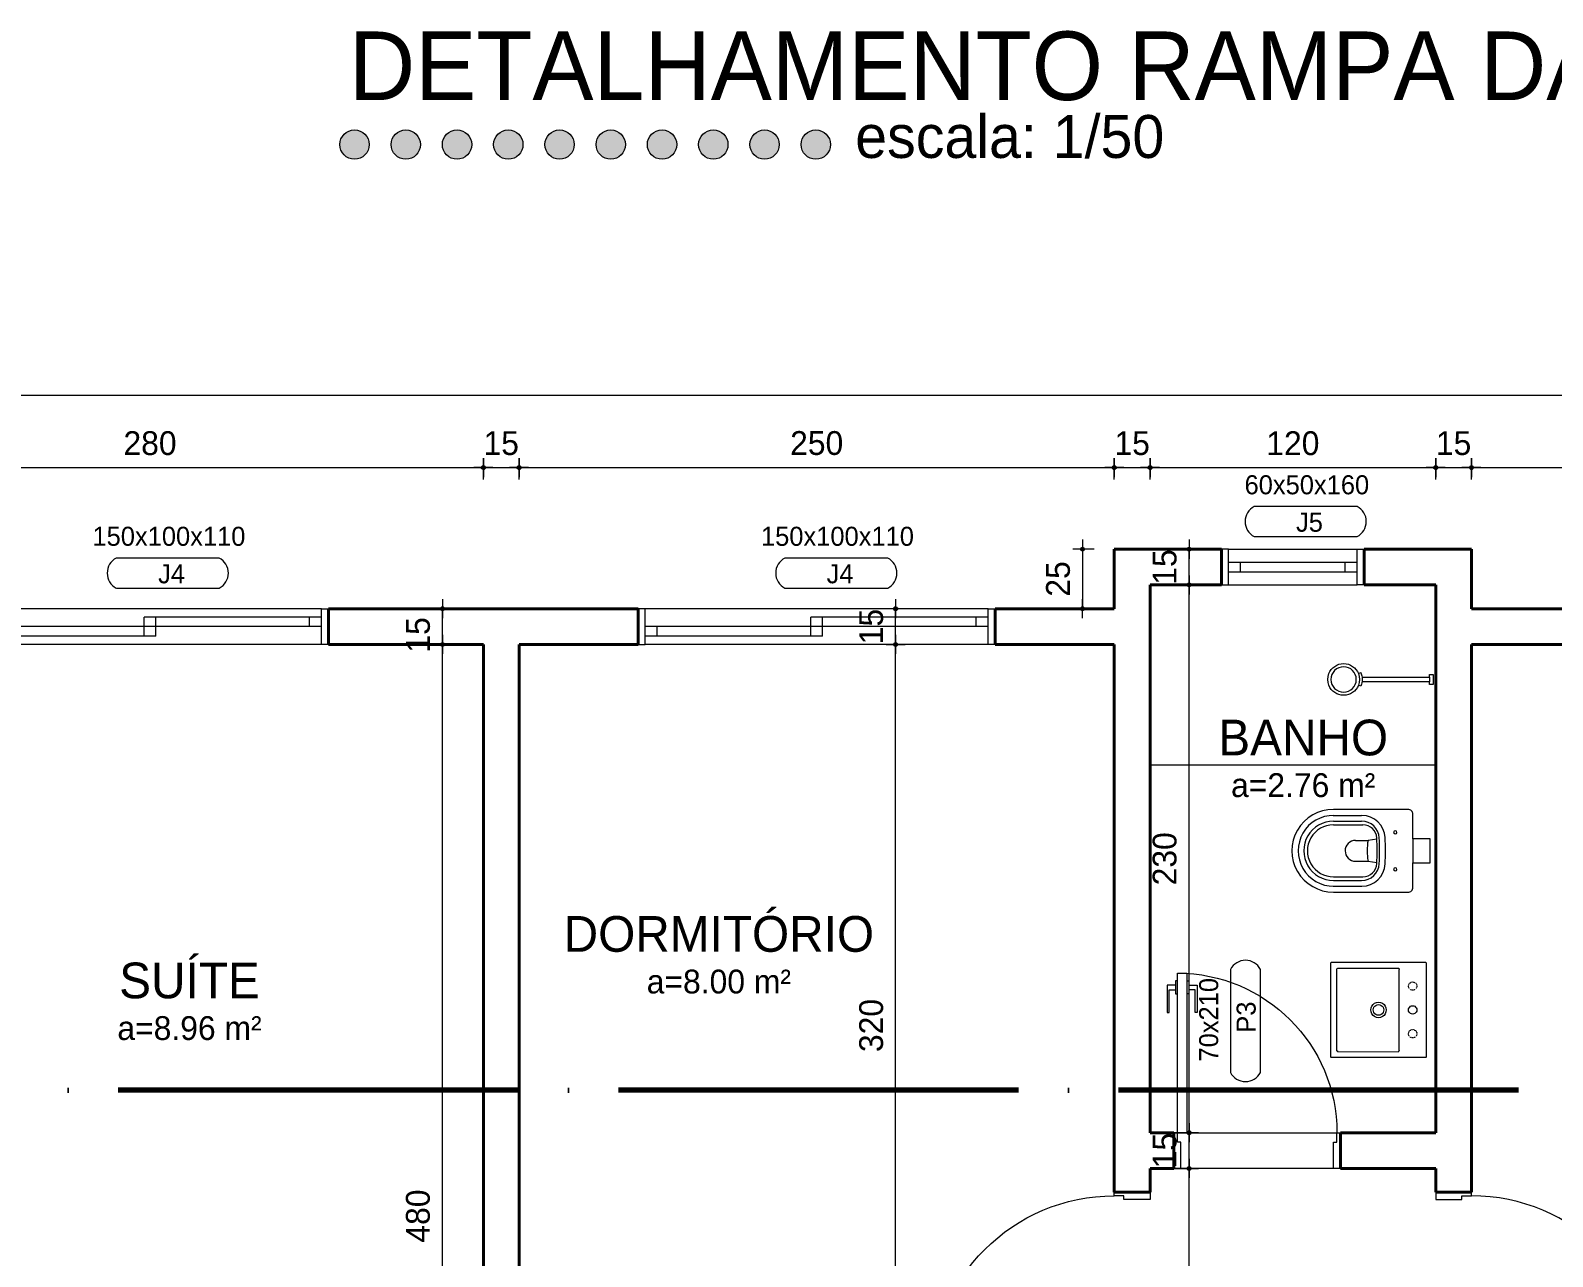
# Model space of a CAD drawing. Header units: millimetres. Extents: x 13204 to 24802, y 21209 to 40694.
# Drawn here: x 19077 to 19717, y 36949 to 37464 of the extents above; entities that cross this region are included whole.
import ezdxf
from ezdxf.enums import TextEntityAlignment as Align

# ---------------------------------------------------------------- set-up
doc = ezdxf.new("R2010")
doc.units = ezdxf.units.MM
for name, pattern in [('ACAD_ISO04W100', [30, 24, -3, 0, -3]), ('CACHE', [0.24, 0.12, -0.12]), ('CONTINU', [0])]:
    doc.linetypes.add(name, pattern=pattern)
for name, color, linetype, lineweight in [('COTAS', 30, 'Continuous', 5), ('ESPECARQ', 2, 'Continuous', 20), ('ESQUADRIA', 2, 'Continuous', 20), ('Esquadrias', 2, 'Continuous', 20), ('Linha Corte', 7, 'Continuous', 70), ('Louças', 150, 'Continuous', 15), ('PAREDE', 1, 'Continuous', 40), ('Paredes', 1, 'Continuous', 40), ('PISO', 5, 'Continuous', 5), ('TEXTO', 4, 'Continuous', 5)]:
    doc.layers.add(name, color=color, linetype=linetype, lineweight=lineweight)
doc.styles.add('LANA', font='stylu.ttf')
doc.styles.add('REGUA60', font='cityb___.ttf', dxfattribs={"width": 1.4})
doc.dimstyles.new('COTA 50', dxfattribs={"dimscale": 0, "dimtxt": 10, "dimasz": 0.5, "dimexe": 1.25, "dimexo": 5, "dimgap": 5, "dimtad": 1, "dimdec": 0, "dimtxsty": 'LANA', "dimblk": 'cota', "dimcen": 2.5, "dimse2": 1, "dimclrd": 256, "dimclre": 256, "dimclrt": 256, "dimaunit": 1, "dimadec": 0, "dimazin": 0, "dimtfac": 1, "dimtdec": 0, "dimtmove": 0, "dimatfit": 3, "dimldrblk": 'DOTSMALL', "dimfxl": 5, "dimfxlon": 1, "dimtzin": 9, "dimlwd": -1, "dimlwe": -1, "dimarcsym": 0})

# ---------------------------------------------------------------- blocks, each defined once
blk = doc.blocks.new('7113117_p')
at = {"layer": 'Louças'}
blk.add_lwpolyline([(172.9, -144, 0.467984), (153.2, -124.3), (50, -124.3), (50, -50.4), (-50.4, -50.4), (-50.4, -124.3), (-153.6, -124.3, 0.441665), (-173.3, -144), (-173.3, -457.4, 1.008711), (172.9, -457.4)], format="xyb", close=True, dxfattribs=at)
at = {"layer": 'Louças', "linetype": 'CONTINU'}
blk.add_lwpolyline([(-50.4, -124.3), (50, -124.3)], dxfattribs=at)
at = {"layer": 'Louças', "color": 8, "linetype": 'CONTINU'}
for points in [[(-77.7, -190.6, 1), (-77.7, -204.4)], [(-77.7, -204.4, 1), (-77.7, -190.6)], [(77.7, -190.6, 1), (77.7, -204.4)], [(77.7, -204.4, 1), (77.7, -190.6)], [(-55.5, -240.3, 0.40075), (-148.8, -338.1)], [(55.1, -240.3, 0.027466), (-55.5, -240.3)], [(148.4, -338.1, 0.400736), (55.1, -240.3)], [(-55, -265.2, 0.398103), (-124.8, -338.9)], [(-53.8, -275.4, 0.398153), (-109.4, -334.2)], [(54.7, -265.2, 0.027933), (-55, -265.2)], [(53.4, -275.4, 0.02758), (-53.8, -275.4)], [(-43.9, -311.9, 0.088949), (43.5, -312)], [(109, -334.2, 0.398153), (53.4, -275.4)], [(124.4, -338.9, 0.398024), (54.7, -265.2)], [(-43.9, -364.6, 0.417873), (0, -408.2)], [(0, -408.2, 0.414762), (43.5, -364.6)], [(-148.8, -456.1, 1.005641), (148.4, -456.1)], [(-124.8, -457.4, 1.001107), (124.4, -457.1)], [(-109.4, -457.4, 1.001183), (109, -457.1)]]:
    blk.add_lwpolyline(points, format="xyb", dxfattribs=at)
for points in [[(-48.9, -275.2), (-43.9, -311.9)], [(-43.9, -364.6), (-43.9, -311.9)], [(43.5, -312), (48.5, -275.2)], [(43.5, -364.6), (43.5, -312)], [(-148.8, -458.5), (-148.8, -339)], [(-124.8, -457.4), (-124.8, -338.9)], [(-109.4, -457.4), (-109.4, -334.2)], [(109, -457.1), (109, -334.2)], [(124.4, -457.1), (124.4, -338.9)], [(148.4, -458.5), (148.4, -339)]]:
    blk.add_lwpolyline(points, dxfattribs=at)
blk = doc.blocks.new('Chu002')
at = {"layer": 'Louças'}
blk.add_line((-15, 23.1), (15, 23.1), dxfattribs=at)
blk.add_lwpolyline([(36.5, 657.1, 0.189243), (-36.5, 657.1, 0.681742), (-36.5, 470.9), (-43.2, 455.2, 0.063779), (-15, 447.8), (-15, 23.1), (-32, 23.1), (-32, 0), (32, 0), (32, 23.1), (15, 23.1), (15, 447.9, 0.063667), (43.1, 455.4), (36.5, 470.9, 0.681742)], format="xyb", close=True, dxfattribs=at)
blk.add_circle((0, 564), 80, dxfattribs=at)
for centre, radius, start, end in [((0, 564), 100, 248.5678, 291.4322), ((-0.3, 561.7), 114.8, 262.63886, 277.65289)]:
    blk.add_arc(centre, radius, start, end, dxfattribs=at)
blk = doc.blocks.new('7408317_p')
at = {"layer": 'Louças'}
blk.add_lwpolyline([(200, 198.7), (198.2, 200.5), (-198.3, 200.5), (-200, 198.7), (-200, -197.7), (-198.3, -199.5), (198.2, -199.5), (200, -197.7)], close=True, dxfattribs=at)
at = {"layer": 'Louças', "linetype": 'CACHE'}
for points in [[(-100, 161.5, 1.00004), (-100, 126.5)], [(-100, 126.5, 1.000058), (-100, 161.5)], [(100, 161.5, 1.000022), (100, 126.5)], [(100, 126.5, 1.000056), (100, 161.5)]]:
    blk.add_lwpolyline(points, format="xyb", dxfattribs=at)
at = {"layer": 'Louças', "linetype": 'CONTINU'}
for points in [[(0, 161.5, 1.00026), (0, 126.5)], [(0, 126.5, 1.000277), (0, 161.5)], [(-170.3, 87.5, 0.414587), (-175.3, 82.5)], [(175.4, 82.5, 0.414612), (170.4, 87.5)], [(0, 33, 1.000349), (0, -32)], [(0, 22.7, 1.000759), (0, -21.8)], [(0, -32, 1.000654), (0, 33)], [(0, -21.8, 1.000698), (0, 22.7)], [(-173.6, -173, -0.197042), (-175, -169.5)], [(-175, -169.5, 0.414578), (-170, -174.5)], [(-170, -174.5, -0.19704), (-173.6, -173)], [(170.6, -174.5, 0.413833), (175, -170.1)]]:
    blk.add_lwpolyline(points, format="xyb", dxfattribs=at)
for points in [[(-175, -169.5), (-175.3, 82.5)], [(-170.3, 87.5), (170.4, 87.5)], [(175, -170.1), (175.4, 82.5)], [(-170, -174.5), (170.6, -174.5)]]:
    blk.add_lwpolyline(points, dxfattribs=at)
blk = doc.blocks.new('*U13', base_point=(47994.74, 3576.54))
at = {"layer": 'Esquadrias'}
for p, q in [((47847.74, 3576.54), (47844.74, 3576.54)), ((47847.74, 3561.54), (47847.74, 3576.54)), ((47991.74, 3576.54), (47994.74, 3576.54)), ((47991.74, 3561.54), (47991.74, 3576.54)), ((47991.74, 3569.04), (47847.74, 3569.04)), ((47852.74, 3565.04), (47852.74, 3569.04)), ((47991.74, 3573.04), (47917.24, 3573.04)), ((47917.24, 3565.04), (47917.24, 3573.04)), ((47922.24, 3565.04), (47922.24, 3573.04)), ((47986.74, 3569.04), (47986.74, 3573.04)), ((47844.74, 3561.54), (47847.74, 3561.54)), ((47922.24, 3565.04), (47847.74, 3565.04)), ((47994.74, 3561.54), (47991.74, 3561.54))]:
    blk.add_line(p, q, dxfattribs=at)
at = {"layer": 'Esquadrias', "color": 0}
for p, q in [((47991.74, 3576.54), (47847.74, 3576.54)), ((47991.74, 3561.54), (47847.74, 3561.54))]:
    blk.add_line(p, q, dxfattribs=at)
blk = doc.blocks.new('*U15', base_point=(48019.74, 3881.54))
at = {"layer": 'Esquadrias'}
for p, q in [((47962.74, 3881.54), (47959.74, 3881.54)), ((47962.74, 3866.54), (47962.74, 3881.54)), ((48016.74, 3881.54), (48019.74, 3881.54)), ((48016.74, 3866.54), (48016.74, 3881.54)), ((48016.74, 3876.04), (47962.74, 3876.04)), ((47967.74, 3872.04), (47967.74, 3876.04)), ((48011.74, 3872.04), (48011.74, 3876.04)), ((48016.74, 3872.04), (47962.74, 3872.04)), ((47959.74, 3866.54), (47962.74, 3866.54)), ((48019.74, 3866.54), (48016.74, 3866.54))]:
    blk.add_line(p, q, dxfattribs=at)
at = {"layer": 'Esquadrias', "color": 0}
for p, q in [((48016.74, 3881.54), (47962.74, 3881.54)), ((48016.74, 3866.54), (47962.74, 3866.54))]:
    blk.add_line(p, q, dxfattribs=at)
blk = doc.blocks.new('*U8', base_point=(47684.74, 3776.54))
at = {"layer": 'Esquadrias'}
for p, q in [((47678.49, 3848.54), (47674.99, 3848.54)), ((47674.99, 3848.54), (47674.99, 3837.04)), ((47679.24, 3850.29), (47678.49, 3850.29)), ((47678.49, 3850.29), (47678.49, 3844.79)), ((47683.24, 3853.54), (47679.24, 3853.54)), ((47679.24, 3853.54), (47679.24, 3776.54)), ((47683.24, 3776.54), (47683.24, 3853.54)), ((47683.24, 3850.29), (47683.99, 3850.29)), ((47683.99, 3850.29), (47683.99, 3844.79)), ((47683.99, 3848.54), (47687.49, 3848.54)), ((47687.49, 3848.54), (47687.49, 3837.04)), ((47675.74, 3837.04), (47675.74, 3846.54)), ((47675.74, 3846.54), (47678.49, 3846.54)), ((47678.49, 3844.79), (47679.24, 3844.79)), ((47683.99, 3844.79), (47683.24, 3844.79)), ((47686.74, 3846.54), (47683.99, 3846.54)), ((47686.74, 3837.04), (47686.74, 3846.54)), ((47674.99, 3837.04), (47675.74, 3837.04)), ((47687.49, 3837.04), (47686.74, 3837.04)), ((47606.24, 3776.54), (47604.74, 3776.54)), ((47606.24, 3772.54), (47606.24, 3776.54)), ((47607.74, 3772.54), (47606.24, 3772.54)), ((47607.74, 3761.54), (47607.74, 3772.54)), ((47679.24, 3776.54), (47683.24, 3776.54)), ((47681.74, 3761.54), (47681.74, 3772.54)), ((47681.74, 3772.54), (47683.24, 3772.54)), ((47683.24, 3776.54), (47684.74, 3776.54)), ((47683.24, 3772.54), (47683.24, 3776.54)), ((47604.74, 3761.54), (47607.74, 3761.54)), ((47684.74, 3761.54), (47681.74, 3761.54))]:
    blk.add_line(p, q, dxfattribs=at)
at = {"layer": 'Esquadrias', "color": 0}
blk.add_arc((47683.24, 3776.54), 77, 90, 180, dxfattribs=at)
blk = doc.blocks.new('*U9', base_point=(47684.74, 3926.54))
at = {"layer": 'Esquadrias'}
for p, q in [((47683.24, 4003.54), (47679.24, 4003.54)), ((47679.24, 4003.54), (47679.24, 3926.54)), ((47683.24, 3926.54), (47683.24, 4003.54)), ((47678.49, 3998.54), (47674.99, 3998.54)), ((47674.99, 3998.54), (47674.99, 3987.04)), ((47675.74, 3987.04), (47675.74, 3996.54)), ((47675.74, 3996.54), (47678.49, 3996.54)), ((47679.24, 4000.29), (47678.49, 4000.29)), ((47678.49, 4000.29), (47678.49, 3994.79)), ((47683.24, 4000.29), (47683.99, 4000.29)), ((47683.99, 4000.29), (47683.99, 3994.79)), ((47683.99, 3998.54), (47687.49, 3998.54)), ((47686.74, 3996.54), (47683.99, 3996.54)), ((47686.74, 3987.04), (47686.74, 3996.54)), ((47687.49, 3998.54), (47687.49, 3987.04)), ((47678.49, 3994.79), (47679.24, 3994.79)), ((47683.99, 3994.79), (47683.24, 3994.79)), ((47674.99, 3987.04), (47675.74, 3987.04)), ((47687.49, 3987.04), (47686.74, 3987.04)), ((47606.24, 3926.54), (47604.74, 3926.54)), ((47606.24, 3922.54), (47606.24, 3926.54)), ((47679.24, 3926.54), (47683.24, 3926.54)), ((47683.24, 3926.54), (47684.74, 3926.54)), ((47683.24, 3922.54), (47683.24, 3926.54)), ((47607.74, 3922.54), (47606.24, 3922.54)), ((47607.74, 3911.54), (47607.74, 3922.54)), ((47681.74, 3911.54), (47681.74, 3922.54)), ((47681.74, 3922.54), (47683.24, 3922.54)), ((47604.74, 3911.54), (47607.74, 3911.54)), ((47684.74, 3911.54), (47681.74, 3911.54))]:
    blk.add_line(p, q, dxfattribs=at)
at = {"layer": 'Esquadrias', "color": 0}
blk.add_arc((47683.24, 3926.54), 77, 90, 180, dxfattribs=at)
blk = doc.blocks.new('*U14', base_point=(47789.74, 3901.54))
at = {"layer": 'Esquadrias'}
for p, q in [((47784.24, 3965.29), (47783.49, 3965.29)), ((47783.49, 3965.29), (47783.49, 3959.79)), ((47788.24, 3968.54), (47784.24, 3968.54)), ((47784.24, 3968.54), (47784.24, 3901.54)), ((47788.24, 3901.54), (47788.24, 3968.54)), ((47788.24, 3965.29), (47788.99, 3965.29)), ((47788.99, 3965.29), (47788.99, 3959.79)), ((47783.49, 3963.54), (47779.99, 3963.54)), ((47779.99, 3963.54), (47779.99, 3952.04)), ((47780.74, 3952.04), (47780.74, 3961.54)), ((47780.74, 3961.54), (47783.49, 3961.54)), ((47783.49, 3959.79), (47784.24, 3959.79)), ((47788.99, 3959.79), (47788.24, 3959.79)), ((47788.99, 3963.54), (47792.49, 3963.54)), ((47791.74, 3961.54), (47788.99, 3961.54)), ((47791.74, 3952.04), (47791.74, 3961.54)), ((47792.49, 3963.54), (47792.49, 3952.04)), ((47779.99, 3952.04), (47780.74, 3952.04)), ((47792.49, 3952.04), (47791.74, 3952.04)), ((47721.24, 3901.54), (47719.74, 3901.54)), ((47721.24, 3897.54), (47721.24, 3901.54)), ((47784.24, 3901.54), (47788.24, 3901.54)), ((47788.24, 3901.54), (47789.74, 3901.54)), ((47788.24, 3897.54), (47788.24, 3901.54)), ((47722.74, 3897.54), (47721.24, 3897.54)), ((47722.74, 3886.54), (47722.74, 3897.54)), ((47786.74, 3886.54), (47786.74, 3897.54)), ((47786.74, 3897.54), (47788.24, 3897.54)), ((47719.74, 3886.54), (47722.74, 3886.54)), ((47789.74, 3886.54), (47786.74, 3886.54))]:
    blk.add_line(p, q, dxfattribs=at)
at = {"layer": 'Esquadrias', "color": 0}
blk.add_arc((47788.24, 3901.54), 67, 90, 180, dxfattribs=at)
blk = doc.blocks.new('*U43', base_point=(58680.81, 6338.31))
blk = doc.blocks.new('*U44', base_point=(58681.27, 6080.14))
blk = doc.blocks.new('*U52', base_point=(58740.14, 6545.72))
blk = doc.blocks.new('INDESQ2')
at = {"color": 0, "linetype": 'ByBlock'}
for p, q in [((4.32, 2.96), (-4.32, 2.96)), ((-4.32, 0.44), (4.32, 0.44))]:
    blk.add_line(p, q, dxfattribs=at)
at = {"color": 0}
for centre, start, end in [((-3.67, 1.7), 117.3654, 242.6346), ((3.67, 1.7), 297.3654, 62.6346)]:
    blk.add_arc(centre, 1.42, start, end, dxfattribs=at)
at = {"style": 'REGUA60', "width": 1.4, "flags": 9}
blk.add_attdef('LOCAL', text='', height=1.5, dxfattribs=at).set_placement((-0.08, -4.35), align=Align.CENTER)
at = {"layer": 'ESPECARQ', "color": 0, "style": 'REGUA60'}
for tag, width, p in [('COD', 1.1, (-0.08, 0.95)), ('DIM', 1.4, (-0.08, -2.17))]:
    blk.add_attdef(tag, text='', height=1.5, dxfattribs=dict(at, width=width)).set_placement(p, align=Align.CENTER)
blk = doc.blocks.new('cota')
at = {"layer": 'COTAS'}
blk.add_hatch(color=256, dxfattribs=at).paths.add_polyline_path([(-1.6, 0, 1), (1.6, 0, 1)])
for points in [[(-1.6, 0), (-8, 0)], [(0, 1.6), (0, 8)], [(8, 0), (1.6, 0)], [(0, -8), (0, -1.6)]]:
    blk.add_lwpolyline(points, dxfattribs=at)
blk.add_circle((0, 0), 1.6, dxfattribs=at)
blk = doc.blocks.new('*D545')
at = {"layer": 'COTAS', "transparency": 16777216}
for p, q in [((18987.72, 37275.11), (18987.72, 37281.36)), ((18988.22, 37280.11), (19267.22, 37280.11))]:
    blk.add_line(p, q, dxfattribs=at)
at = {"layer": 'Defpoints', "color": 0, "transparency": 16777216}
for p in [(19267.72, 37280.11), (18987.72, 37205.87), (19267.72, 37205.87)]:
    blk.add_point(p, dxfattribs=at)
at = {"layer": 'COTAS', "transparency": 16777216, "xscale": 0.5, "yscale": 0.5, "zscale": 0.5, "rotation": 180}
blk.add_blockref('cota', (18987.72, 37280.11), dxfattribs=at)
at = {"layer": 'COTAS', "transparency": 16777216, "xscale": 0.5, "yscale": 0.5, "zscale": 0.5}
blk.add_blockref('cota', (19267.72, 37280.11), dxfattribs=at)
at = {"layer": 'COTAS', "transparency": 16777216, "insert": (19127.72, 37290.32), "char_height": 10, "attachment_point": 5, "style": 'LANA'}
blk.add_mtext('280', dxfattribs=at)
blk = doc.blocks.new('_DotSmall')
at = {"layer": 'PAREDE', "color": 0, "const_width": 0.5}
blk.add_lwpolyline([(-0.0625, 0, 1), (0.0625, 0, 1)], format="xyb", close=True, dxfattribs=at)
blk = doc.blocks.new('*D409')
at = {"layer": 'COTAS', "transparency": 16777216}
for p, q in [((19267.72, 37275.11), (19267.72, 37281.36)), ((19268.22, 37280.11), (19282.22, 37280.11))]:
    blk.add_line(p, q, dxfattribs=at)
at = {"layer": 'Defpoints', "color": 0, "transparency": 16777216}
for p in [(19282.72, 37280.11), (19267.72, 37205.87), (19282.72, 37205.87)]:
    blk.add_point(p, dxfattribs=at)
at = {"layer": 'COTAS', "transparency": 16777216, "xscale": 0.5, "yscale": 0.5, "zscale": 0.5, "rotation": 180}
blk.add_blockref('cota', (19267.72, 37280.11), dxfattribs=at)
at = {"layer": 'COTAS', "transparency": 16777216, "xscale": 0.5, "yscale": 0.5, "zscale": 0.5}
blk.add_blockref('cota', (19282.72, 37280.11), dxfattribs=at)
at = {"layer": 'COTAS', "transparency": 16777216, "insert": (19275.22, 37290.33), "char_height": 10, "attachment_point": 5, "style": 'LANA'}
blk.add_mtext('15', dxfattribs=at)
blk = doc.blocks.new('*D546')
at = {"layer": 'COTAS', "transparency": 16777216}
for p, q in [((19282.72, 37275.11), (19282.72, 37281.36)), ((19283.22, 37280.11), (19532.22, 37280.11))]:
    blk.add_line(p, q, dxfattribs=at)
at = {"layer": 'Defpoints', "color": 0, "transparency": 16777216}
for p in [(19532.72, 37280.11), (19282.72, 37205.87), (19532.72, 37205.87)]:
    blk.add_point(p, dxfattribs=at)
at = {"layer": 'COTAS', "transparency": 16777216, "xscale": 0.5, "yscale": 0.5, "zscale": 0.5, "rotation": 180}
blk.add_blockref('cota', (19282.72, 37280.11), dxfattribs=at)
at = {"layer": 'COTAS', "transparency": 16777216, "xscale": 0.5, "yscale": 0.5, "zscale": 0.5}
blk.add_blockref('cota', (19532.72, 37280.11), dxfattribs=at)
at = {"layer": 'COTAS', "transparency": 16777216, "insert": (19407.72, 37290.36), "char_height": 10, "attachment_point": 5, "style": 'LANA'}
blk.add_mtext('250', dxfattribs=at)
blk = doc.blocks.new('*D410')
at = {"layer": 'COTAS', "transparency": 16777216}
for p, q in [((19532.72, 37275.11), (19532.72, 37281.36)), ((19533.22, 37280.11), (19547.22, 37280.11))]:
    blk.add_line(p, q, dxfattribs=at)
at = {"layer": 'Defpoints', "color": 0, "transparency": 16777216}
for p in [(19547.72, 37280.11), (19547.72, 37230.87), (19532.72, 37205.87)]:
    blk.add_point(p, dxfattribs=at)
at = {"layer": 'COTAS', "transparency": 16777216, "xscale": 0.5, "yscale": 0.5, "zscale": 0.5, "rotation": 180}
blk.add_blockref('cota', (19532.72, 37280.11), dxfattribs=at)
at = {"layer": 'COTAS', "transparency": 16777216, "xscale": 0.5, "yscale": 0.5, "zscale": 0.5}
blk.add_blockref('cota', (19547.72, 37280.11), dxfattribs=at)
at = {"layer": 'COTAS', "transparency": 16777216, "insert": (19540.22, 37290.33), "char_height": 10, "attachment_point": 5, "style": 'LANA'}
blk.add_mtext('15', dxfattribs=at)
blk = doc.blocks.new('*D547')
at = {"layer": 'COTAS', "transparency": 16777216}
for p, q in [((19547.72, 37275.11), (19547.72, 37281.36)), ((19548.22, 37280.11), (19667.22, 37280.11))]:
    blk.add_line(p, q, dxfattribs=at)
at = {"layer": 'Defpoints', "color": 0, "transparency": 16777216}
for p in [(19667.72, 37280.11), (19667.72, 37230.87), (19547.72, 37000.87)]:
    blk.add_point(p, dxfattribs=at)
at = {"layer": 'COTAS', "transparency": 16777216, "xscale": 0.5, "yscale": 0.5, "zscale": 0.5, "rotation": 180}
blk.add_blockref('cota', (19547.72, 37280.11), dxfattribs=at)
at = {"layer": 'COTAS', "transparency": 16777216, "xscale": 0.5, "yscale": 0.5, "zscale": 0.5}
blk.add_blockref('cota', (19667.72, 37280.11), dxfattribs=at)
at = {"layer": 'COTAS', "transparency": 16777216, "insert": (19607.72, 37290.29), "char_height": 10, "attachment_point": 5, "style": 'LANA'}
blk.add_mtext('120', dxfattribs=at)
blk = doc.blocks.new('*D411')
at = {"layer": 'COTAS', "transparency": 16777216}
for p, q in [((19667.72, 37275.11), (19667.72, 37281.36)), ((19668.22, 37280.11), (19682.22, 37280.11))]:
    blk.add_line(p, q, dxfattribs=at)
at = {"layer": 'Defpoints', "color": 0, "transparency": 16777216}
for p in [(19682.72, 37280.11), (19667.72, 37230.87), (19682.72, 37205.87)]:
    blk.add_point(p, dxfattribs=at)
at = {"layer": 'COTAS', "transparency": 16777216, "xscale": 0.5, "yscale": 0.5, "zscale": 0.5, "rotation": 180}
blk.add_blockref('cota', (19667.72, 37280.11), dxfattribs=at)
at = {"layer": 'COTAS', "transparency": 16777216, "xscale": 0.5, "yscale": 0.5, "zscale": 0.5}
blk.add_blockref('cota', (19682.72, 37280.11), dxfattribs=at)
at = {"layer": 'COTAS', "transparency": 16777216, "insert": (19675.22, 37290.33), "char_height": 10, "attachment_point": 5, "style": 'LANA'}
blk.add_mtext('15', dxfattribs=at)
blk = doc.blocks.new('*D548')
at = {"layer": 'COTAS', "transparency": 16777216}
for p, q in [((19682.72, 37275.11), (19682.72, 37281.36)), ((19683.22, 37280.11), (19932.22, 37280.11))]:
    blk.add_line(p, q, dxfattribs=at)
at = {"layer": 'Defpoints', "color": 0, "transparency": 16777216}
for p in [(19932.72, 37280.11), (19682.72, 37205.87), (19932.72, 37205.87)]:
    blk.add_point(p, dxfattribs=at)
at = {"layer": 'COTAS', "transparency": 16777216, "xscale": 0.5, "yscale": 0.5, "zscale": 0.5, "rotation": 180}
blk.add_blockref('cota', (19682.72, 37280.11), dxfattribs=at)
at = {"layer": 'COTAS', "transparency": 16777216, "xscale": 0.5, "yscale": 0.5, "zscale": 0.5}
blk.add_blockref('cota', (19932.72, 37280.11), dxfattribs=at)
at = {"layer": 'COTAS', "transparency": 16777216, "insert": (19807.72, 37290.36), "char_height": 10, "attachment_point": 5, "style": 'LANA'}
blk.add_mtext('250', dxfattribs=at)
blk = doc.blocks.new('*D494')
at = {"layer": 'COTAS', "transparency": 16777216}
for p, q in [((19250.54, 36726.37), (19250.54, 37205.37)), ((19250.54, 36725.87), (19251.79, 36725.87))]:
    blk.add_line(p, q, dxfattribs=at)
at = {"layer": 'Defpoints', "color": 0, "transparency": 16777216}
for p in [(19250.54, 37205.87), (19250.54, 37205.87), (19250.54, 36725.87)]:
    blk.add_point(p, dxfattribs=at)
at = {"layer": 'COTAS', "transparency": 16777216, "xscale": 0.5, "yscale": 0.5, "zscale": 0.5}
for p, rotation in [((19250.54, 37205.87), 90), ((19250.54, 36725.87), 270)]:
    blk.add_blockref('cota', p, dxfattribs=dict(at, rotation=rotation))
at = {"layer": 'COTAS', "transparency": 16777216, "insert": (19240.28, 36965.87), "char_height": 10, "attachment_point": 5, "rotation": 90, "style": 'LANA'}
blk.add_mtext('480', dxfattribs=at)
blk = doc.blocks.new('*D670')
at = {"layer": 'COTAS', "transparency": 16777216}
for p, q in [((19250.54, 37206.37), (19250.54, 37220.37)), ((19250.54, 37205.87), (19251.79, 37205.87))]:
    blk.add_line(p, q, dxfattribs=at)
at = {"layer": 'Defpoints', "color": 0, "transparency": 16777216}
for p in [(19250.54, 37220.87), (19282.72, 37220.87), (19250.54, 37205.87)]:
    blk.add_point(p, dxfattribs=at)
at = {"layer": 'COTAS', "transparency": 16777216, "xscale": 0.5, "yscale": 0.5, "zscale": 0.5}
for p, rotation in [((19250.54, 37220.87), 90), ((19250.54, 37205.87), 270)]:
    blk.add_blockref('cota', p, dxfattribs=dict(at, rotation=rotation))
at = {"layer": 'COTAS', "transparency": 16777216, "insert": (19240.32, 37209.87), "char_height": 10, "attachment_point": 5, "rotation": 90, "style": 'LANA'}
blk.add_mtext('15', dxfattribs=at)
blk = doc.blocks.new('*D675')
at = {"layer": 'COTAS', "transparency": 16777216}
for p, q in [((19564.12, 36711.37), (19564.12, 36985.37)), ((19559.12, 36710.87), (19565.37, 36710.87))]:
    blk.add_line(p, q, dxfattribs=at)
at = {"layer": 'Defpoints', "color": 0, "transparency": 16777216}
for p in [(19547.72, 36985.87), (19564.12, 36985.87), (19547.72, 36710.87)]:
    blk.add_point(p, dxfattribs=at)
at = {"layer": 'COTAS', "transparency": 16777216, "xscale": 0.5, "yscale": 0.5, "zscale": 0.5}
for p, rotation in [((19564.12, 36985.87), 90), ((19564.12, 36710.87), 270)]:
    blk.add_blockref('cota', p, dxfattribs=dict(at, rotation=rotation))
at = {"layer": 'COTAS', "transparency": 16777216, "insert": (19553.76, 36848.37), "char_height": 10, "attachment_point": 5, "rotation": 90, "style": 'LANA'}
blk.add_mtext('275', dxfattribs=at)
blk = doc.blocks.new('*D676')
at = {"layer": 'COTAS', "transparency": 16777216}
for p, q in [((19564.12, 36986.37), (19564.12, 37000.37)), ((19559.12, 36985.87), (19565.37, 36985.87))]:
    blk.add_line(p, q, dxfattribs=at)
at = {"layer": 'Defpoints', "color": 0, "transparency": 16777216}
for p in [(19547.72, 37000.87), (19564.12, 37000.87), (19547.72, 36985.87)]:
    blk.add_point(p, dxfattribs=at)
at = {"layer": 'COTAS', "transparency": 16777216, "xscale": 0.5, "yscale": 0.5, "zscale": 0.5}
for p, rotation in [((19564.12, 37000.87), 90), ((19564.12, 36985.87), 270)]:
    blk.add_blockref('cota', p, dxfattribs=dict(at, rotation=rotation))
at = {"layer": 'COTAS', "transparency": 16777216, "insert": (19553.9, 36993.37), "char_height": 10, "attachment_point": 5, "rotation": 90, "style": 'LANA'}
blk.add_mtext('15', dxfattribs=at)
blk = doc.blocks.new('*D498')
at = {"layer": 'COTAS', "transparency": 16777216}
for p, q in [((19564.12, 37001.37), (19564.12, 37230.37)), ((19559.12, 37000.87), (19565.37, 37000.87))]:
    blk.add_line(p, q, dxfattribs=at)
at = {"layer": 'Defpoints', "color": 0, "transparency": 16777216}
for p in [(19547.72, 37230.87), (19564.12, 37230.87), (19547.72, 37000.87)]:
    blk.add_point(p, dxfattribs=at)
at = {"layer": 'COTAS', "transparency": 16777216, "xscale": 0.5, "yscale": 0.5, "zscale": 0.5}
for p, rotation in [((19564.12, 37230.87), 90), ((19564.12, 37000.87), 270)]:
    blk.add_blockref('cota', p, dxfattribs=dict(at, rotation=rotation))
at = {"layer": 'COTAS', "transparency": 16777216, "insert": (19553.9, 37115.87), "char_height": 10, "attachment_point": 5, "rotation": 90, "style": 'LANA'}
blk.add_mtext('230', dxfattribs=at)
blk = doc.blocks.new('*D677')
at = {"layer": 'COTAS', "transparency": 16777216}
for p, q in [((19564.12, 37231.37), (19564.12, 37245.37)), ((19559.12, 37230.87), (19565.37, 37230.87))]:
    blk.add_line(p, q, dxfattribs=at)
at = {"layer": 'Defpoints', "color": 0, "transparency": 16777216}
for p in [(19555.22, 37245.87), (19564.12, 37245.87), (19547.72, 37230.87)]:
    blk.add_point(p, dxfattribs=at)
at = {"layer": 'COTAS', "transparency": 16777216, "xscale": 0.5, "yscale": 0.5, "zscale": 0.5}
for p, rotation in [((19564.12, 37245.87), 90), ((19564.12, 37230.87), 270)]:
    blk.add_blockref('cota', p, dxfattribs=dict(at, rotation=rotation))
at = {"layer": 'COTAS', "transparency": 16777216, "insert": (19553.9, 37238.37), "char_height": 10, "attachment_point": 5, "rotation": 90, "style": 'LANA'}
blk.add_mtext('15', dxfattribs=at)
blk = doc.blocks.new('*D680')
at = {"layer": 'COTAS', "transparency": 16777216}
for p, q in [((19440.87, 36886.37), (19440.87, 37205.37)), ((19440.87, 36885.87), (19442.12, 36885.87))]:
    blk.add_line(p, q, dxfattribs=at)
at = {"layer": 'Defpoints', "color": 0, "transparency": 16777216}
for p in [(19440.87, 37205.87), (19482.72, 37205.87), (19440.87, 36885.87)]:
    blk.add_point(p, dxfattribs=at)
at = {"layer": 'COTAS', "transparency": 16777216, "xscale": 0.5, "yscale": 0.5, "zscale": 0.5}
for p, rotation in [((19440.87, 37205.87), 90), ((19440.87, 36885.87), 270)]:
    blk.add_blockref('cota', p, dxfattribs=dict(at, rotation=rotation))
at = {"layer": 'COTAS', "transparency": 16777216, "insert": (19430.65, 37045.87), "char_height": 10, "attachment_point": 5, "rotation": 90, "style": 'LANA'}
blk.add_mtext('320', dxfattribs=at)
blk = doc.blocks.new('*D681')
at = {"layer": 'COTAS', "transparency": 16777216}
for p, q in [((19440.87, 37206.37), (19440.87, 37220.37)), ((19445.87, 37205.87), (19439.62, 37205.87))]:
    blk.add_line(p, q, dxfattribs=at)
at = {"layer": 'Defpoints', "color": 0, "transparency": 16777216}
for p in [(19440.87, 37220.87), (19482.72, 37220.87), (19482.72, 37205.87)]:
    blk.add_point(p, dxfattribs=at)
at = {"layer": 'COTAS', "transparency": 16777216, "xscale": 0.5, "yscale": 0.5, "zscale": 0.5}
for p, rotation in [((19440.87, 37220.87), 90), ((19440.87, 37205.87), 270)]:
    blk.add_blockref('cota', p, dxfattribs=dict(at, rotation=rotation))
at = {"layer": 'COTAS', "transparency": 16777216, "insert": (19430.65, 37213.37), "char_height": 10, "attachment_point": 5, "rotation": 90, "style": 'LANA'}
blk.add_mtext('15', dxfattribs=at)
blk = doc.blocks.new('*D682')
at = {"layer": 'COTAS', "transparency": 16777216}
for p, q in [((19524.33, 37245.87), (19518.08, 37245.87)), ((19519.33, 37245.37), (19519.33, 37221.37))]:
    blk.add_line(p, q, dxfattribs=at)
at = {"layer": 'Defpoints', "color": 0, "transparency": 16777216}
for p in [(19532.72, 37245.87), (19519.33, 37220.87), (19532.72, 37220.87)]:
    blk.add_point(p, dxfattribs=at)
at = {"layer": 'COTAS', "transparency": 16777216, "xscale": 0.5, "yscale": 0.5, "zscale": 0.5}
for p, rotation in [((19519.33, 37245.87), 90), ((19519.33, 37220.87), 270)]:
    blk.add_blockref('cota', p, dxfattribs=dict(at, rotation=rotation))
at = {"layer": 'COTAS', "transparency": 16777216, "insert": (19509.12, 37233.37), "char_height": 10, "attachment_point": 5, "rotation": 90, "style": 'LANA'}
blk.add_mtext('25', dxfattribs=at)
blk = doc.blocks.new('*D529')
at = {"layer": 'COTAS', "transparency": 16777216}
for p, q in [((17374.27, 37305.56), (17374.27, 37311.81)), ((17374.77, 37310.56), (20122.22, 37310.56))]:
    blk.add_line(p, q, dxfattribs=at)
at = {"layer": 'Defpoints', "color": 0, "transparency": 16777216}
for p in [(20122.72, 37310.56), (17374.27, 37170.87), (20122.72, 37170.87)]:
    blk.add_point(p, dxfattribs=at)
at = {"layer": 'COTAS', "transparency": 16777216, "xscale": 0.5, "yscale": 0.5, "zscale": 0.5, "rotation": 180}
blk.add_blockref('cota', (17374.27, 37310.56), dxfattribs=at)
at = {"layer": 'COTAS', "transparency": 16777216, "xscale": 0.5, "yscale": 0.5, "zscale": 0.5}
blk.add_blockref('cota', (20122.72, 37310.56), dxfattribs=at)
at = {"layer": 'COTAS', "transparency": 16777216, "insert": (18748.49, 37320.92), "char_height": 10, "attachment_point": 5, "style": 'LANA'}
blk.add_mtext('2748', dxfattribs=at)

msp = doc.modelspace()

# ---------------------------------------------------------------- hatches: boundary and pattern name
at = {"layer": 'ESQUADRIA'}
h = msp.add_hatch(color=256, dxfattribs=at)
edge = h.paths.add_edge_path()
edge.add_arc((19213.61, 37415.75), 6.17, 0, 360)
h = msp.add_hatch(color=256, dxfattribs=at)
edge = h.paths.add_edge_path()
edge.add_arc((19235.14, 37415.75), 6.17, 0, 360)
h = msp.add_hatch(color=256, dxfattribs=at)
edge = h.paths.add_edge_path()
edge.add_arc((19256.66, 37415.75), 6.17, 0, 360)
h = msp.add_hatch(color=256, dxfattribs=at)
edge = h.paths.add_edge_path()
edge.add_arc((19278.19, 37415.75), 6.17, 0, 360)
h = msp.add_hatch(color=256, dxfattribs=at)
edge = h.paths.add_edge_path()
edge.add_arc((19299.72, 37415.75), 6.17, 0, 360)
h = msp.add_hatch(color=256, dxfattribs=at)
edge = h.paths.add_edge_path()
edge.add_arc((19321.24, 37415.75), 6.17, 0, 360)
h = msp.add_hatch(color=256, dxfattribs=at)
edge = h.paths.add_edge_path()
edge.add_arc((19342.77, 37415.75), 6.17, 0, 360)
h = msp.add_hatch(color=256, dxfattribs=at)
edge = h.paths.add_edge_path()
edge.add_arc((19364.3, 37415.75), 6.17, 0, 360)
h = msp.add_hatch(color=256, dxfattribs=at)
edge = h.paths.add_edge_path()
edge.add_arc((19385.82, 37415.75), 6.17, 0, 360)
h = msp.add_hatch(color=256, dxfattribs=at)
edge = h.paths.add_edge_path()
edge.add_arc((19407.35, 37415.75), 6.17, 0, 360)

# ---------------------------------------------------------------- linework, layer by layer
for centre in [(19213.61, 37415.75), (19235.14, 37415.75), (19256.66, 37415.75), (19278.19, 37415.75), (19299.72, 37415.75), (19321.24, 37415.75), (19342.77, 37415.75), (19364.3, 37415.75), (19385.82, 37415.75), (19407.35, 37415.75)]:
    msp.add_circle(centre, 6.17, dxfattribs=at)
at = {"layer": 'Linha Corte', "linetype": 'ACAD_ISO04W100', "ltscale": 7}
msp.add_line((20122.72, 37018.72), (17374.27, 37018.72), dxfattribs=at)
at = {"layer": 'Louças'}
msp.add_line((19547.72, 37155.27), (19667.72, 37155.27), dxfattribs=at)
at = {"layer": 'Paredes'}
for p, q in [((19532.72, 37245.87), (19532.72, 37220.87)), ((19532.72, 37245.87), (19577.72, 37245.87)), ((19577.72, 37230.87), (19577.72, 37245.87)), ((19637.72, 37245.87), (19682.72, 37245.87)), ((19637.72, 37230.87), (19637.72, 37245.87)), ((19682.72, 37245.87), (19682.72, 37220.87)), ((19547.72, 37230.87), (19547.72, 37000.87)), ((19547.72, 37230.87), (19577.72, 37230.87)), ((19637.72, 37230.87), (19667.72, 37230.87)), ((19667.72, 37230.87), (19667.72, 37000.87)), ((19202.72, 37220.87), (19332.72, 37220.87)), ((19202.72, 37205.87), (19202.72, 37220.87)), ((19282.72, 37220.87), (19332.72, 37220.87)), ((19332.72, 37205.87), (19332.72, 37220.87)), ((19482.72, 37220.87), (19532.72, 37220.87)), ((19482.72, 37220.87), (19532.72, 37220.87)), ((19482.72, 37205.87), (19482.72, 37220.87)), ((19682.72, 37220.87), (19732.72, 37220.87)), ((19202.72, 37205.87), (19267.72, 37205.87)), ((19267.72, 37205.87), (19267.72, 36870.87)), ((19282.72, 37205.87), (19332.72, 37205.87)), ((19282.72, 37205.87), (19282.72, 36885.87)), ((19482.72, 37205.87), (19532.72, 37205.87)), ((19532.72, 37205.87), (19532.72, 36975.87)), ((19682.72, 37205.87), (19732.72, 37205.87)), ((19682.72, 37205.87), (19682.72, 36975.87)), ((19682.72, 37205.87), (19712.72, 37205.87)), ((19547.72, 37000.87), (19557.72, 37000.87)), ((19557.72, 37000.87), (19557.72, 36985.87)), ((19627.72, 37000.87), (19667.72, 37000.87)), ((19627.72, 37000.87), (19627.72, 36985.87)), ((19547.72, 36975.87), (19547.72, 36985.87)), ((19547.72, 36985.87), (19557.72, 36985.87)), ((19627.72, 36985.87), (19667.72, 36985.87)), ((19667.72, 36985.87), (19667.72, 36975.87)), ((19532.72, 36975.87), (19547.72, 36975.87)), ((19682.72, 36975.87), (19667.72, 36975.87))]:
    msp.add_line(p, q, dxfattribs=at)
at = {"layer": 'PISO'}
msp.add_lwpolyline([(19627.72, 37000.87), (19627.72, 36985.87), (19557.72, 36985.87), (19557.72, 37000.87)], close=True, dxfattribs=at)

# ---------------------------------------------------------------- block references
at = {"layer": 'Esquadrias', "color": 5, "xscale": -1}
msp.add_blockref('*U15', (19577.72, 37245.87), dxfattribs=at)
at = {"layer": 'Esquadrias', "color": 5, "xscale": -1, "yscale": -1, "rotation": 180}
for p in [(19202.72, 37220.87), (19482.72, 37220.87)]:
    msp.add_blockref('*U13', p, dxfattribs=at)
at = {"layer": 'Esquadrias', "color": 5, "yscale": -1}
for name, p, rotation in [('*U14', (19557.72, 37000.87), 180), ('*U9', (19532.72, 36895.87), 270)]:
    msp.add_blockref(name, p, dxfattribs=dict(at, rotation=rotation))
at = {"layer": 'Esquadrias', "color": 5, "rotation": 270}
msp.add_blockref('*U8', (19682.72, 36895.87), dxfattribs=at)
at = {"layer": 'Louças'}
for name, p, xscale, yscale, zscale, rotation in [('Chu002', (19666.63, 37191.17), -0.06666666641831398, 0.06666666670935228, 0.06666666666666667, 90), ('7113117_p', (19670.49, 37119.21), 0.09999999962747097, 0.1000000000349246, 0.1, 270), ('7408317_p', (19643.64, 37052.41), -0.09999999962747097, 0.1000000000349246, 0.1, 270)]:
    msp.add_blockref(name, p, dxfattribs=dict(at, xscale=xscale, yscale=yscale, zscale=zscale, rotation=rotation))
at = {"layer": 'TEXTO'}
ref = msp.add_blockref('INDESQ2', (19613.11, 37265.96), dxfattribs=dict(at, xscale=4.999999999999704, yscale=4.999999999999704, zscale=4.999999999999704, rotation=179.9933850202378))
ref.add_attrib('COD', 'J5', dxfattribs={"layer": 'ESPECARQ', "color": 0, "height": 8, "rotation": 359.99339, "style": 'LANA'}).set_placement((19614.69, 37253.18), align=Align.CENTER)
ref.add_attrib('DIM', '60x50x160', dxfattribs={"layer": 'ESPECARQ', "color": 0, "height": 8, "rotation": 359.99339, "style": 'LANA'}).set_placement((19613.59, 37268.91), align=Align.CENTER)
ref = msp.add_blockref('INDESQ2', (19135.18, 37244.33), dxfattribs=dict(at, xscale=4.999999999999704, yscale=4.999999999999704, zscale=4.999999999999704, rotation=179.9934355835996))
ref.add_attrib('COD', 'J4', dxfattribs={"layer": 'ESPECARQ', "color": 0, "height": 8, "rotation": 359.99344, "style": 'LANA'}).set_placement((19136.77, 37231.54), align=Align.CENTER)
ref.add_attrib('DIM', '150x100x110', dxfattribs={"layer": 'ESPECARQ', "color": 0, "height": 8, "rotation": 359.99344, "style": 'LANA'}).set_placement((19135.66, 37247.28), align=Align.CENTER)
ref = msp.add_blockref('INDESQ2', (19415.95, 37244.33), dxfattribs=dict(at, xscale=4.999999999999704, yscale=4.999999999999704, zscale=4.999999999999704, rotation=179.9933850202392))
ref.add_attrib('COD', 'J4', dxfattribs={"layer": 'ESPECARQ', "color": 0, "height": 8, "rotation": 359.99339, "style": 'LANA'}).set_placement((19417.54, 37231.54), align=Align.CENTER)
ref.add_attrib('DIM', '150x100x110', dxfattribs={"layer": 'ESPECARQ', "color": 0, "height": 8, "rotation": 359.99339, "style": 'LANA'}).set_placement((19416.44, 37247.28), align=Align.CENTER)
ref = msp.add_blockref('*U52', (19612.05, 37159.29), dxfattribs=at)
ref.add_attrib('AMBIENTE', 'BANHO', dxfattribs={"color": 0, "height": 15, "style": 'LANA'}).set_placement((19612.05, 37159.29), align=Align.CENTER)
ref.add_attrib('ÁREA', 'a=2.76 m²', dxfattribs={"color": 0, "height": 10, "style": 'LANA'}).set_placement((19612.05, 37141.79), align=Align.CENTER)
ref = msp.add_blockref('*U43', (19366.63, 37076.83), dxfattribs=at)
ref.add_attrib('AMBIENTE', 'DORMITÓRIO', dxfattribs={"color": 0, "height": 15, "style": 'LANA'}).set_placement((19366.63, 37076.83), align=Align.CENTER)
ref.add_attrib('ÁREA', 'a=8.00 m²', dxfattribs={"color": 0, "height": 10, "style": 'LANA'}).set_placement((19366.63, 37059.33), align=Align.CENTER)
ref = msp.add_blockref('*U44', (19144.3, 37057.29), dxfattribs=at)
ref.add_attrib('AMBIENTE', 'SUÍTE', dxfattribs={"color": 0, "height": 15, "style": 'LANA'}).set_placement((19144.3, 37057.29), align=Align.CENTER)
ref.add_attrib('ÁREA', 'a=8.96 m²', dxfattribs={"color": 0, "height": 10, "style": 'LANA'}).set_placement((19144.3, 37039.79), align=Align.CENTER)
ref = msp.add_blockref('INDESQ2', (19579.3, 37047.81), dxfattribs=dict(at, xscale=4.999999999999704, yscale=4.999999999999704, zscale=4.999999999999704, rotation=269.9933850202379))
ref.add_attrib('COD', 'P3', dxfattribs={"layer": 'ESPECARQ', "color": 0, "height": 8, "rotation": 89.99339, "style": 'LANA'}).set_placement((19592.09, 37049.4), align=Align.CENTER)
ref.add_attrib('DIM', '70x210', dxfattribs={"layer": 'ESPECARQ', "color": 0, "height": 8, "rotation": 89.99339, "style": 'LANA'}).set_placement((19576.35, 37048.29), align=Align.CENTER)

# ---------------------------------------------------------------- texts
at = {"layer": 'ESQUADRIA', "attachment_point": 1, "style": 'LANA'}
for s, insert, char_height, width in [('DETALHAMENTO RAMPA DA CALÇADA', (19211.28, 37463.23), 28.8, 867.5755), ('escala: 1/50', (19423.9, 37428.13), 18, 215.4319)]:
    msp.add_mtext(s, dxfattribs=dict(at, insert=insert, char_height=char_height, width=width))

# ---------------------------------------------------------------- dimensions: what is measured, and where the dimension line sits
at = {"layer": 'COTAS'}
for base, p1, p2, picture, middle in [((20122.72, 37310.56), (17374.27, 37170.87), (20122.72, 37170.87), '*D529', (18748.49, 37320.92)), ((19267.72, 37280.11), (18987.72, 37205.87), (19267.72, 37205.87), '*D545', (19127.72, 37290.32)), ((19532.72, 37280.11), (19282.72, 37205.87), (19532.72, 37205.87), '*D546', (19407.72, 37290.36)), ((19667.72, 37280.11), (19547.72, 37000.87), (19667.72, 37230.87), '*D547', (19607.72, 37290.29)), ((19932.72, 37280.11), (19682.72, 37205.87), (19932.72, 37205.87), '*D548', (19807.72, 37290.36))]:
    dim = msp.add_linear_dim(base=base, p1=p1, p2=p2, dimstyle='COTA 50', override={"dimscale": 1}, dxfattribs=at)
    dim.commit()
    dim.dimension.update_dxf_attribs({"geometry": picture, "text_midpoint": middle})
for base, p1, p2, picture, middle in [((19282.72, 37280.11), (19267.72, 37205.87), (19282.72, 37205.87), '*D409', (19275.22, 37280.11)), ((19547.72, 37280.11), (19532.72, 37205.87), (19547.72, 37230.87), '*D410', (19540.22, 37280.11)), ((19682.72, 37280.11), (19667.72, 37230.87), (19682.72, 37205.87), '*D411', (19675.22, 37280.11))]:
    dim = msp.add_linear_dim(base=base, p1=p1, p2=p2, dimstyle='COTA 50', override={"dimscale": 1}, dxfattribs=at)
    dim.commit()
    dim.dimension.update_dxf_attribs({"geometry": picture, "text_midpoint": middle, "dimtype": 160})
for base, p1, p2, override, picture, middle in [((19519.33, 37220.87), (19532.72, 37245.87), (19532.72, 37220.87), {"dimscale": 1}, '*D682', (19519.33, 37233.37)), ((19564.12, 37245.87), (19547.72, 37230.87), (19555.22, 37245.87), {"dimscale": 1, "dimtmove": 1}, '*D677', (19564.12, 37238.37)), ((19250.54, 37220.87), (19250.54, 37205.87), (19282.72, 37220.87), {"dimscale": 1, "dimtmove": 1}, '*D670', (19250.54, 37209.87)), ((19440.87, 37220.87), (19482.72, 37205.87), (19482.72, 37220.87), {"dimscale": 1, "dimtmove": 1}, '*D681', (19440.87, 37213.37)), ((19564.12, 37000.87), (19547.72, 36985.87), (19547.72, 37000.87), {"dimscale": 1, "dimtmove": 1}, '*D676', (19564.12, 36993.37))]:
    dim = msp.add_linear_dim(base=base, p1=p1, p2=p2, angle=90, dimstyle='COTA 50', override=override, dxfattribs=at)
    dim.commit()
    dim.dimension.update_dxf_attribs({"geometry": picture, "text_midpoint": middle, "dimtype": 160})
for base, p1, p2, picture, middle in [((19564.12, 37230.87), (19547.72, 37000.87), (19547.72, 37230.87), '*D498', (19553.9, 37115.87)), ((19250.54, 37205.87), (19250.54, 36725.87), (19250.54, 37205.87), '*D494', (19240.28, 36965.87)), ((19440.87, 37205.87), (19440.87, 36885.87), (19482.72, 37205.87), '*D680', (19430.65, 37045.87)), ((19564.12, 36985.87), (19547.72, 36710.87), (19547.72, 36985.87), '*D675', (19553.76, 36848.37))]:
    dim = msp.add_linear_dim(base=base, p1=p1, p2=p2, angle=90, dimstyle='COTA 50', override={"dimscale": 1, "dimtmove": 1}, dxfattribs=at)
    dim.commit()
    dim.dimension.update_dxf_attribs({"geometry": picture, "text_midpoint": middle})

doc.saveas('drawing.dxf')
